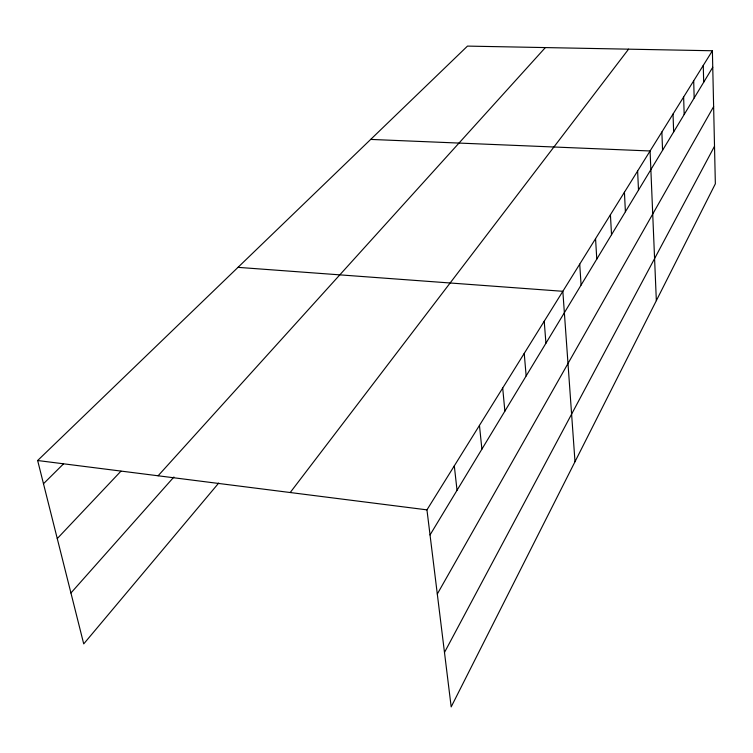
<?xml version="1.0" encoding="UTF-8"?>
<svg xmlns="http://www.w3.org/2000/svg" width="753" height="753" viewBox="0 0 753 753"><rect width="100%" height="100%" fill="white"/><g stroke="black" fill="none" stroke-linecap="round" stroke-linejoin="round"><path stroke-width="1.13" d="M444.486 652.437L714.512 146.242M437.305 594.023L713.628 106.625M430.038 534.941L712.752 67.262M712.385 50.762L715.35 183.798L451.179 706.898L426.951 509.856L712.385 50.762L467.481 46.102L37.65 460.516L83.724 643.89L218.709 483.068M290.216 492.528L628.576 49.161M70.933 592.988L173.905 477.016M158.111 475.783L545.36 47.58M57.266 538.574L120.922 471.199M43.486 483.737L63.506 463.886M370.692 139.418L650.084 150.977L656.343 300.635M238.004 267.353L562.839 291.298L575 461.711M37.65 460.516L426.951 509.856M454.304 465.872L457.033 490.288M479.463 425.398L481.892 449.165M502.703 388.021L504.868 411.166M524.229 353.402L526.149 375.945M544.221 321.239L545.934 343.217M579.725 264.134L581.09 285.058M595.557 238.673L596.781 259.107M610.429 214.756L611.521 234.72M624.425 192.241L625.404 211.762M637.622 171.016L638.497 190.104M661.868 132.01L662.565 150.289M673.031 114.051L673.653 131.944M683.63 97.015L684.176 114.531M693.692 80.825L694.172 97.994M703.264 65.426L703.688 82.256"/></g></svg>
